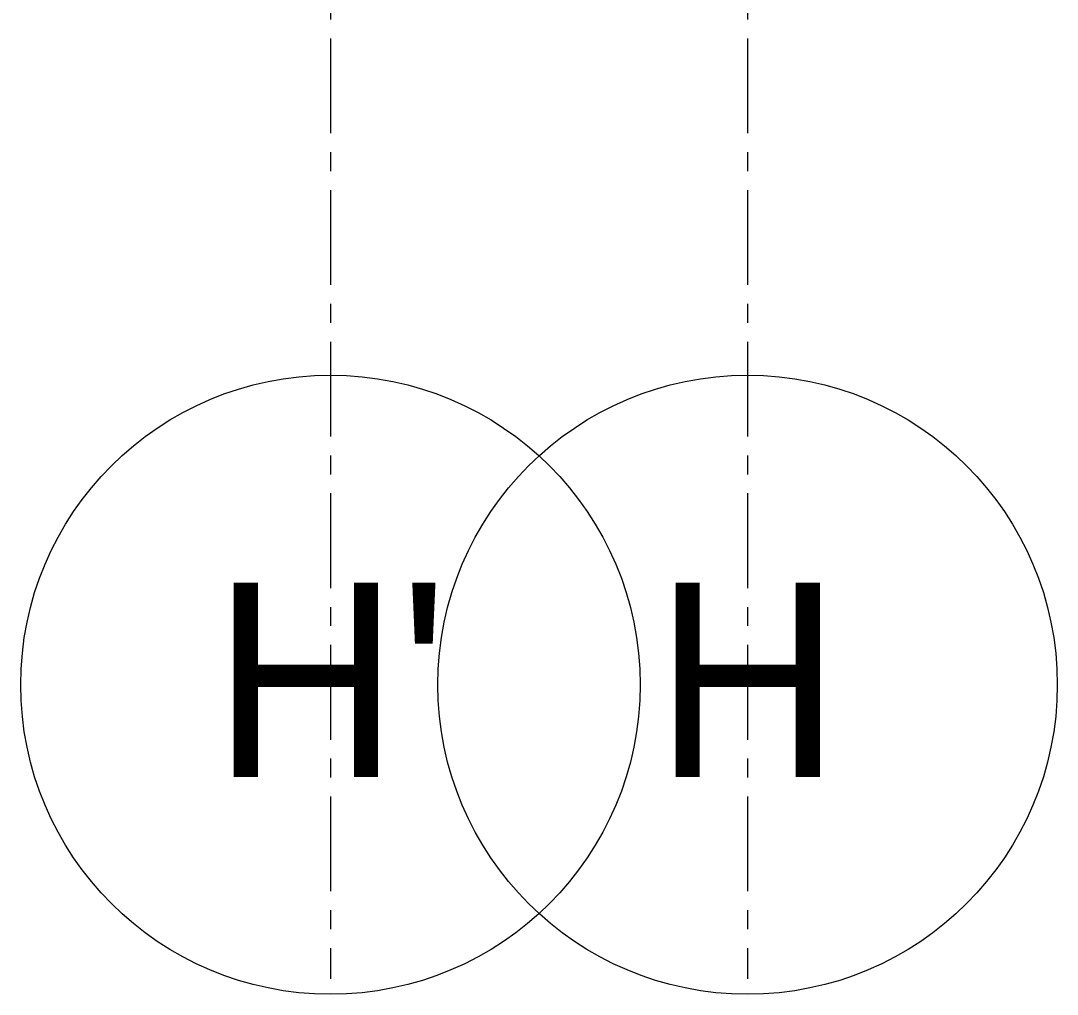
# Model space of a CAD drawing. Header units: millimetres. Extents: x -100356 to 314685, y 446 to 1273965.
# Drawn here: x 233829 to 237929, y 160136 to 163989 of the extents above; entities that cross this region are included whole.
import ezdxf

# ---------------------------------------------------------------- set-up
doc = ezdxf.new("R2010")
doc.units = ezdxf.units.MM
doc.linetypes.add('section$0$CENTER', pattern=[2, 1.25, -0.25, 0.25, -0.25])
doc.layers.add('NAM', color=3, linetype='Continuous')
doc.layers.add('section$0$NKC_TRUC', color=8, linetype='section$0$CENTER', lineweight=13)
doc.layers.add('section$0$S-_ANOTGRID_E', color=7, linetype='Continuous', lineweight=5)
doc.styles.add('section$0$Arial', font='Font - TrueType - Arial.ttf', dxfattribs={"width": 0.95, "height": 770})

# ---------------------------------------------------------------- blocks, each defined once
blk = doc.blocks.new('section$0$Grid - Head-174378-Section 2')
at = {"layer": 'section$0$S-_ANOTGRID_E', "lineweight": 15}
for start, end in [(0, 180), (180, 0)]:
    blk.add_arc((66718.1, 92010.5), 1225, start, end, dxfattribs=at)
blk = doc.blocks.new('elevation 2')
at = {"layer": 'section$0$NKC_TRUC', "ltscale": 300}
for p, q in [((233214.5, 661353.1, 0), (233214.5, 772473.8, 0)), ((234864.5, 661353.1, 0), (234864.5, 772473.8, 0))]:
    blk.add_line(p, q, dxfattribs=at)
at = {"layer": 'section$0$S-_ANOTGRID_E', "lineweight": 15, "xscale": -1, "rotation": 180}
for p in [(166496.4, 863321, 0), (168146.4, 863321, 0)]:
    blk.add_blockref('section$0$Grid - Head-174378-Section 2', p, dxfattribs=at)
at = {"layer": 'section$0$S-_ANOTGRID_E', "char_height": 770, "attachment_point": 2, "rotation": 180, "line_spacing_factor": 0.941778, "style": 'section$0$Arial'}
for s, insert, width in [('H', (233214.1, 770906.1, 0), 876.693), ("H'", (234864.1, 770906.1, 0), 1102.936)]:
    blk.add_mtext(s, dxfattribs=dict(at, insert=insert, width=width))

msp = doc.modelspace()

# ---------------------------------------------------------------- block references
at = {"layer": 'NAM', "rotation": 180}
msp.add_blockref('elevation 2', (469918.7, 932671.5, 0), dxfattribs=at)

doc.saveas('drawing.dxf')
